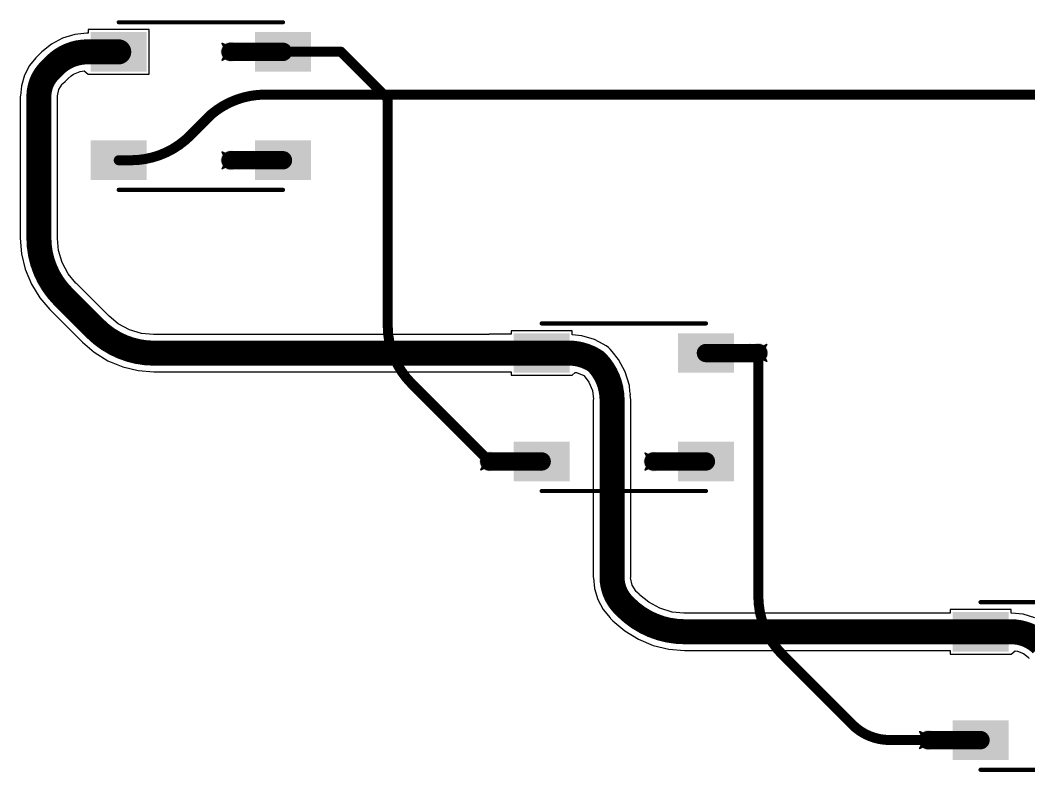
# Model space of a CAD drawing. Header units: inches. Extents: x -11 to 1110, y -7 to 455.
# Drawn here: x 484.34 to 515.05, y 203.11 to 225.99 of the extents above; entities that cross this region are included whole.
import ezdxf

# ---------------------------------------------------------------- set-up
doc = ezdxf.new("R2010")
doc.units = ezdxf.units.IN
for name, color, linetype in [('Bottom Layer', 5, 'Continuous'), ('Drill Drawing', 1, 'Continuous'), ('Top Layer', 1, 'Continuous'), ('Top Overlay', 2, 'Continuous'), ('Top Paste', 8, 'Continuous'), ('Top Solder', 216, 'Continuous'), ('Via Holes', 16, 'Continuous')]:
    doc.layers.add(name, color=color, linetype=linetype)

# ---------------------------------------------------------------- blocks, each defined once
blk = doc.blocks.new('WS2812B_B_W_139')
at = {"layer": 'Top Layer'}
for points in [[(-3.25, 2.15), (-1.75, 2.15), (-1.75, 1.15), (-3.25, 1.15)], [(3.25, 1.15), (1.75, 1.15), (1.75, 2.15), (3.25, 2.15)], [(-3.25, -1.15), (-1.75, -1.15), (-1.75, -2.15), (-3.25, -2.15)], [(1.75, -1.15), (3.25, -1.15), (3.25, -2.15), (1.75, -2.15)]]:
    blk.add_hatch(color=1, dxfattribs=at).paths.add_polyline_path(points)
at = {"layer": 'Top Paste'}
for points in [[(-3.25, 2.15), (-1.75, 2.15), (-1.75, 1.15), (-3.25, 1.15)], [(3.25, 1.15), (1.75, 1.15), (1.75, 2.15), (3.25, 2.15)], [(-3.25, -1.15), (-1.75, -1.15), (-1.75, -2.15), (-3.25, -2.15)], [(1.75, -1.15), (3.25, -1.15), (3.25, -2.15), (1.75, -2.15)]]:
    blk.add_hatch(color=8, dxfattribs=at).paths.add_polyline_path(points)
at = {"layer": 'Top Solder'}
for points in [[(-3.352, 2.252), (-1.648, 2.252), (-1.648, 1.048), (-3.352, 1.048)], [(3.352, 1.048), (1.648, 1.048), (1.648, 2.252), (3.352, 2.252)], [(-3.352, -1.048), (-1.648, -1.048), (-1.648, -2.252), (-3.352, -2.252)], [(1.648, -1.048), (3.352, -1.048), (3.352, -2.252), (1.648, -2.252)]]:
    blk.add_hatch(color=216, dxfattribs=at).paths.add_polyline_path(points)
at = {"layer": 'Top Overlay'}
for points in [[(-2.5, 2.551, 0.127, 0.127, 0), (2.5, 2.551, 0.127, 0.127, 0)], [(-3.556, 1.803, 0.254, 0.254, 0), (-3.429, 1.676, 0.254, 0.254, 0)], [(-3.556, 1.549, 0.254, 0.254, 0), (-3.556, 1.803, 0.254, 0.254, 0)], [(-3.556, 1.549, 0.254, 0.254, 0), (-3.429, 1.676, 0.254, 0.254, 0)], [(-2.5, -2.551, 0.127, 0.127, 0), (2.5, -2.551, 0.127, 0.127, 0)]]:
    blk.add_lwpolyline(points, format="xyseb", dxfattribs=at)
for points in [[(-2.532, 2.551, 0.0635, 0.0635, 1), (-2.468, 2.551, 0.0635, 0.0635, 1)], [(2.468, 2.551, 0.0635, 0.0635, 1), (2.532, 2.551, 0.0635, 0.0635, 1)], [(-3.619, 1.803, 0.127, 0.127, 1), (-3.493, 1.803, 0.127, 0.127, 1)], [(-3.619, 1.803, 0.127, 0.127, 1), (-3.493, 1.803, 0.127, 0.127, 1)], [(-3.619, 1.549, 0.127, 0.127, 1), (-3.493, 1.549, 0.127, 0.127, 1)], [(-3.619, 1.549, 0.127, 0.127, 1), (-3.493, 1.549, 0.127, 0.127, 1)], [(-3.493, 1.676, 0.127, 0.127, 1), (-3.365, 1.676, 0.127, 0.127, 1)], [(-3.493, 1.676, 0.127, 0.127, 1), (-3.365, 1.676, 0.127, 0.127, 1)], [(-2.532, -2.551, 0.0635, 0.0635, 1), (-2.468, -2.551, 0.0635, 0.0635, 1)], [(2.468, -2.551, 0.0635, 0.0635, 1), (2.532, -2.551, 0.0635, 0.0635, 1)]]:
    blk.add_lwpolyline(points, format="xyseb", close=True, dxfattribs=at)
blk = doc.blocks.new('WS2812B_B_W_148')
at = {"layer": 'Top Layer'}
for points in [[(-3.25, 2.15), (-1.75, 2.15), (-1.75, 1.15), (-3.25, 1.15)], [(3.25, 1.15), (1.75, 1.15), (1.75, 2.15), (3.25, 2.15)], [(-3.25, -1.15), (-1.75, -1.15), (-1.75, -2.15), (-3.25, -2.15)], [(1.75, -1.15), (3.25, -1.15), (3.25, -2.15), (1.75, -2.15)]]:
    blk.add_hatch(color=1, dxfattribs=at).paths.add_polyline_path(points)
at = {"layer": 'Top Paste'}
for points in [[(-3.25, 2.15), (-1.75, 2.15), (-1.75, 1.15), (-3.25, 1.15)], [(3.25, 1.15), (1.75, 1.15), (1.75, 2.15), (3.25, 2.15)], [(-3.25, -1.15), (-1.75, -1.15), (-1.75, -2.15), (-3.25, -2.15)], [(1.75, -1.15), (3.25, -1.15), (3.25, -2.15), (1.75, -2.15)]]:
    blk.add_hatch(color=8, dxfattribs=at).paths.add_polyline_path(points)
at = {"layer": 'Top Solder'}
for points in [[(-3.352, 2.252), (-1.648, 2.252), (-1.648, 1.048), (-3.352, 1.048)], [(3.352, 1.048), (1.648, 1.048), (1.648, 2.252), (3.352, 2.252)], [(-3.352, -1.048), (-1.648, -1.048), (-1.648, -2.252), (-3.352, -2.252)], [(1.648, -1.048), (3.352, -1.048), (3.352, -2.252), (1.648, -2.252)]]:
    blk.add_hatch(color=216, dxfattribs=at).paths.add_polyline_path(points)
at = {"layer": 'Top Overlay'}
for points in [[(-2.5, 2.551, 0.127, 0.127, 0), (2.5, 2.551, 0.127, 0.127, 0)], [(-3.556, 1.803, 0.254, 0.254, 0), (-3.429, 1.676, 0.254, 0.254, 0)], [(-3.556, 1.549, 0.254, 0.254, 0), (-3.556, 1.803, 0.254, 0.254, 0)], [(-3.556, 1.549, 0.254, 0.254, 0), (-3.429, 1.676, 0.254, 0.254, 0)], [(-2.5, -2.551, 0.127, 0.127, 0), (2.5, -2.551, 0.127, 0.127, 0)]]:
    blk.add_lwpolyline(points, format="xyseb", dxfattribs=at)
for points in [[(-2.532, 2.551, 0.0635, 0.0635, 1), (-2.468, 2.551, 0.0635, 0.0635, 1)], [(2.468, 2.551, 0.0635, 0.0635, 1), (2.532, 2.551, 0.0635, 0.0635, 1)], [(-3.619, 1.803, 0.127, 0.127, 1), (-3.493, 1.803, 0.127, 0.127, 1)], [(-3.619, 1.803, 0.127, 0.127, 1), (-3.493, 1.803, 0.127, 0.127, 1)], [(-3.619, 1.549, 0.127, 0.127, 1), (-3.493, 1.549, 0.127, 0.127, 1)], [(-3.619, 1.549, 0.127, 0.127, 1), (-3.493, 1.549, 0.127, 0.127, 1)], [(-3.493, 1.676, 0.127, 0.127, 1), (-3.365, 1.676, 0.127, 0.127, 1)], [(-3.493, 1.676, 0.127, 0.127, 1), (-3.365, 1.676, 0.127, 0.127, 1)], [(-2.532, -2.551, 0.0635, 0.0635, 1), (-2.468, -2.551, 0.0635, 0.0635, 1)], [(2.468, -2.551, 0.0635, 0.0635, 1), (2.532, -2.551, 0.0635, 0.0635, 1)]]:
    blk.add_lwpolyline(points, format="xyseb", close=True, dxfattribs=at)
blk = doc.blocks.new('WS2812B_B_W_157')
at = {"layer": 'Top Layer'}
for points in [[(-3.25, 2.15), (-1.75, 2.15), (-1.75, 1.15), (-3.25, 1.15)], [(3.25, 1.15), (1.75, 1.15), (1.75, 2.15), (3.25, 2.15)], [(-3.25, -1.15), (-1.75, -1.15), (-1.75, -2.15), (-3.25, -2.15)], [(1.75, -1.15), (3.25, -1.15), (3.25, -2.15), (1.75, -2.15)]]:
    blk.add_hatch(color=1, dxfattribs=at).paths.add_polyline_path(points)
at = {"layer": 'Top Paste'}
for points in [[(-3.25, 2.15), (-1.75, 2.15), (-1.75, 1.15), (-3.25, 1.15)], [(3.25, 1.15), (1.75, 1.15), (1.75, 2.15), (3.25, 2.15)], [(-3.25, -1.15), (-1.75, -1.15), (-1.75, -2.15), (-3.25, -2.15)], [(1.75, -1.15), (3.25, -1.15), (3.25, -2.15), (1.75, -2.15)]]:
    blk.add_hatch(color=8, dxfattribs=at).paths.add_polyline_path(points)
at = {"layer": 'Top Solder'}
for points in [[(-3.352, 2.252), (-1.648, 2.252), (-1.648, 1.048), (-3.352, 1.048)], [(3.352, 1.048), (1.648, 1.048), (1.648, 2.252), (3.352, 2.252)], [(-3.352, -1.048), (-1.648, -1.048), (-1.648, -2.252), (-3.352, -2.252)], [(1.648, -1.048), (3.352, -1.048), (3.352, -2.252), (1.648, -2.252)]]:
    blk.add_hatch(color=216, dxfattribs=at).paths.add_polyline_path(points)
at = {"layer": 'Top Overlay'}
for points in [[(-2.5, 2.551, 0.127, 0.127, 0), (2.5, 2.551, 0.127, 0.127, 0)], [(-3.556, 1.803, 0.254, 0.254, 0), (-3.429, 1.676, 0.254, 0.254, 0)], [(-3.556, 1.549, 0.254, 0.254, 0), (-3.556, 1.803, 0.254, 0.254, 0)], [(-3.556, 1.549, 0.254, 0.254, 0), (-3.429, 1.676, 0.254, 0.254, 0)], [(-2.5, -2.551, 0.127, 0.127, 0), (2.5, -2.551, 0.127, 0.127, 0)]]:
    blk.add_lwpolyline(points, format="xyseb", dxfattribs=at)
for points in [[(-2.532, 2.551, 0.0635, 0.0635, 1), (-2.468, 2.551, 0.0635, 0.0635, 1)], [(2.468, 2.551, 0.0635, 0.0635, 1), (2.532, 2.551, 0.0635, 0.0635, 1)], [(-3.619, 1.803, 0.127, 0.127, 1), (-3.493, 1.803, 0.127, 0.127, 1)], [(-3.619, 1.803, 0.127, 0.127, 1), (-3.493, 1.803, 0.127, 0.127, 1)], [(-3.619, 1.549, 0.127, 0.127, 1), (-3.493, 1.549, 0.127, 0.127, 1)], [(-3.619, 1.549, 0.127, 0.127, 1), (-3.493, 1.549, 0.127, 0.127, 1)], [(-3.493, 1.676, 0.127, 0.127, 1), (-3.365, 1.676, 0.127, 0.127, 1)], [(-3.493, 1.676, 0.127, 0.127, 1), (-3.365, 1.676, 0.127, 0.127, 1)], [(-2.532, -2.551, 0.0635, 0.0635, 1), (-2.468, -2.551, 0.0635, 0.0635, 1)], [(2.468, -2.551, 0.0635, 0.0635, 1), (2.532, -2.551, 0.0635, 0.0635, 1)]]:
    blk.add_lwpolyline(points, format="xyseb", close=True, dxfattribs=at)

msp = doc.modelspace()

# ---------------------------------------------------------------- hatches: boundary and pattern name
at = {"layer": 'Bottom Layer'}
h = msp.add_hatch(color=5, dxfattribs=at)
edge = h.paths.add_edge_path()
edge.add_arc((490.746, 225.028), 0.3, 0, 360)
h = msp.add_hatch(color=5, dxfattribs=at)
edge = h.paths.add_edge_path()
edge.add_arc((490.746, 221.721), 0.3, 0, 360)
h = msp.add_hatch(color=5, dxfattribs=at)
edge = h.paths.add_edge_path()
edge.add_arc((506.815, 215.858), 0.3, 0, 360)
h = msp.add_hatch(color=5, dxfattribs=at)
edge = h.paths.add_edge_path()
edge.add_arc((498.624, 212.558), 0.3, 0, 360)
h = msp.add_hatch(color=5, dxfattribs=at)
edge = h.paths.add_edge_path()
edge.add_arc((503.624, 212.551), 0.3, 0, 360)
h = msp.add_hatch(color=5, dxfattribs=at)
edge = h.paths.add_edge_path()
edge.add_arc((511.985, 204.075), 0.3, 0, 360)
at = {"layer": 'Top Layer'}
h = msp.add_hatch(color=1, dxfattribs=at)
edge = h.paths.add_edge_path()
edge.add_arc((490.746, 225.028), 0.3, 0, 360)
h = msp.add_hatch(color=1, dxfattribs=at)
edge = h.paths.add_edge_path()
edge.add_arc((490.746, 221.721), 0.3, 0, 360)
h = msp.add_hatch(color=1, dxfattribs=at)
edge = h.paths.add_edge_path()
edge.add_arc((506.815, 215.858), 0.3, 0, 360)
h = msp.add_hatch(color=1, dxfattribs=at)
edge = h.paths.add_edge_path()
edge.add_arc((498.624, 212.558), 0.3, 0, 360)
h = msp.add_hatch(color=1, dxfattribs=at)
edge = h.paths.add_edge_path()
edge.add_arc((503.624, 212.551), 0.3, 0, 360)
h = msp.add_hatch(color=1, dxfattribs=at)
edge = h.paths.add_edge_path()
edge.add_arc((511.985, 204.075), 0.3, 0, 360)
at = {"layer": 'Via Holes'}
h = msp.add_hatch(color=7, dxfattribs=at)
edge = h.paths.add_edge_path()
edge.add_arc((490.746, 225.028), 0.15, 0, 360)
h = msp.add_hatch(color=7, dxfattribs=at)
edge = h.paths.add_edge_path()
edge.add_arc((490.746, 221.721), 0.15, 0, 360)
h = msp.add_hatch(color=7, dxfattribs=at)
edge = h.paths.add_edge_path()
edge.add_arc((506.815, 215.858), 0.15, 0, 360)
h = msp.add_hatch(color=7, dxfattribs=at)
edge = h.paths.add_edge_path()
edge.add_arc((498.624, 212.558), 0.15, 0, 360)
h = msp.add_hatch(color=7, dxfattribs=at)
edge = h.paths.add_edge_path()
edge.add_arc((503.624, 212.551), 0.15, 0, 360)
h = msp.add_hatch(color=7, dxfattribs=at)
edge = h.paths.add_edge_path()
edge.add_arc((511.985, 204.075), 0.15, 0, 360)

# ---------------------------------------------------------------- linework, layer by layer
at = {"layer": 'Bottom Layer'}
for points in [[(490.746, 225.028, 0.305, 0.305, 0), (494.107, 225.028, 0.305, 0.305, 0)], [(494.107, 225.028, 0.305, 0.305, 0), (495.532, 223.603, 0.305, 0.305, 0)], [(495.532, 216.687, 0.305, 0.305, 0), (495.532, 223.603, 0.305, 0.305, 0)], [(496.265, 214.918, 0.305, 0.305, -0.198912), (495.532, 216.687, 0.305, 0.305, 0)], [(506.815, 208.459, 0.305, 0.305, 0), (506.815, 215.858, 0.305, 0.305, 0)], [(496.265, 214.918, 0.305, 0.305, 0), (498.624, 212.558, 0.305, 0.305, 0)], [(507.559, 206.663, 0.305, 0.305, -0.198912), (506.815, 208.459, 0.305, 0.305, 0)], [(507.559, 206.663, 0.305, 0.305, 0), (509.676, 204.546, 0.305, 0.305, 0)], [(510.815, 204.075, 0.305, 0.305, -0.198912), (509.676, 204.546, 0.305, 0.305, 0)], [(510.815, 204.075, 0.305, 0.305, 0), (511.985, 204.075, 0.305, 0.305, 0)]]:
    msp.add_lwpolyline(points, format="xyseb", dxfattribs=at)
for points in [[(490.67, 225.028, 0.152, 0.152, 1), (490.823, 225.028, 0.152, 0.152, 1)], [(494.031, 225.028, 0.152, 0.152, 1), (494.183, 225.028, 0.152, 0.152, 1)], [(494.031, 225.028, 0.152, 0.152, 1), (494.183, 225.028, 0.152, 0.152, 1)], [(495.455, 223.603, 0.152, 0.152, 1), (495.608, 223.603, 0.152, 0.152, 1)], [(495.455, 223.603, 0.152, 0.152, 1), (495.608, 223.603, 0.152, 0.152, 1)], [(495.455, 216.687, 0.152, 0.152, 1), (495.608, 216.687, 0.152, 0.152, 1)], [(495.455, 216.687, 0.152, 0.152, 1), (495.608, 216.687, 0.152, 0.152, 1)], [(506.739, 215.858, 0.152, 0.152, 1), (506.892, 215.858, 0.152, 0.152, 1)], [(496.188, 214.918, 0.152, 0.152, 1), (496.341, 214.918, 0.152, 0.152, 1)], [(496.188, 214.918, 0.152, 0.152, 1), (496.341, 214.918, 0.152, 0.152, 1)], [(498.548, 212.558, 0.152, 0.152, 1), (498.7, 212.558, 0.152, 0.152, 1)], [(506.739, 208.459, 0.152, 0.152, 1), (506.892, 208.459, 0.152, 0.152, 1)], [(506.739, 208.459, 0.152, 0.152, 1), (506.892, 208.459, 0.152, 0.152, 1)], [(507.483, 206.663, 0.152, 0.152, 1), (507.636, 206.663, 0.152, 0.152, 1)], [(507.483, 206.663, 0.152, 0.152, 1), (507.636, 206.663, 0.152, 0.152, 1)], [(509.6, 204.546, 0.152, 0.152, 1), (509.753, 204.546, 0.152, 0.152, 1)], [(509.6, 204.546, 0.152, 0.152, 1), (509.753, 204.546, 0.152, 0.152, 1)], [(510.739, 204.075, 0.152, 0.152, 1), (510.891, 204.075, 0.152, 0.152, 1)], [(510.739, 204.075, 0.152, 0.152, 1), (510.891, 204.075, 0.152, 0.152, 1)], [(511.908, 204.075, 0.152, 0.152, 1), (512.061, 204.075, 0.152, 0.152, 1)]]:
    msp.add_lwpolyline(points, format="xyseb", close=True, dxfattribs=at)
at = {"layer": 'Drill Drawing'}
for points in [[(490.492, 225.282, 0.0508, 0.0508, 0), (490.746, 225.155, 0.0508, 0.0508, 0)], [(490.492, 225.282, 0.0508, 0.0508, 0), (490.619, 225.028, 0.0508, 0.0508, 0)], [(490.746, 225.155, 0.0508, 0.0508, 0), (491, 225.282, 0.0508, 0.0508, 0)], [(490.873, 225.028, 0.0508, 0.0508, 0), (491, 225.282, 0.0508, 0.0508, 0)], [(490.492, 224.774, 0.0508, 0.0508, 0), (490.619, 225.028, 0.0508, 0.0508, 0)], [(490.492, 224.774, 0.0508, 0.0508, 0), (490.746, 224.901, 0.0508, 0.0508, 0)], [(490.746, 224.901, 0.0508, 0.0508, 0), (491, 224.774, 0.0508, 0.0508, 0)], [(490.873, 225.028, 0.0508, 0.0508, 0), (491, 224.774, 0.0508, 0.0508, 0)], [(490.492, 221.975, 0.0508, 0.0508, 0), (490.746, 221.848, 0.0508, 0.0508, 0)], [(490.492, 221.975, 0.0508, 0.0508, 0), (490.619, 221.721, 0.0508, 0.0508, 0)], [(490.492, 221.467, 0.0508, 0.0508, 0), (490.619, 221.721, 0.0508, 0.0508, 0)], [(490.746, 221.848, 0.0508, 0.0508, 0), (491, 221.975, 0.0508, 0.0508, 0)], [(490.873, 221.721, 0.0508, 0.0508, 0), (491, 221.975, 0.0508, 0.0508, 0)], [(490.873, 221.721, 0.0508, 0.0508, 0), (491, 221.467, 0.0508, 0.0508, 0)], [(490.492, 221.467, 0.0508, 0.0508, 0), (490.746, 221.594, 0.0508, 0.0508, 0)], [(490.746, 221.594, 0.0508, 0.0508, 0), (491, 221.467, 0.0508, 0.0508, 0)], [(506.561, 216.112, 0.0508, 0.0508, 0), (506.815, 215.985, 0.0508, 0.0508, 0)], [(506.561, 216.112, 0.0508, 0.0508, 0), (506.688, 215.858, 0.0508, 0.0508, 0)], [(506.561, 215.604, 0.0508, 0.0508, 0), (506.688, 215.858, 0.0508, 0.0508, 0)], [(506.815, 215.985, 0.0508, 0.0508, 0), (507.069, 216.112, 0.0508, 0.0508, 0)], [(506.942, 215.858, 0.0508, 0.0508, 0), (507.069, 216.112, 0.0508, 0.0508, 0)], [(506.942, 215.858, 0.0508, 0.0508, 0), (507.069, 215.604, 0.0508, 0.0508, 0)], [(506.561, 215.604, 0.0508, 0.0508, 0), (506.815, 215.731, 0.0508, 0.0508, 0)], [(506.815, 215.731, 0.0508, 0.0508, 0), (507.069, 215.604, 0.0508, 0.0508, 0)], [(498.37, 212.812, 0.0508, 0.0508, 0), (498.624, 212.685, 0.0508, 0.0508, 0)], [(498.37, 212.812, 0.0508, 0.0508, 0), (498.497, 212.558, 0.0508, 0.0508, 0)], [(498.624, 212.685, 0.0508, 0.0508, 0), (498.878, 212.812, 0.0508, 0.0508, 0)], [(498.751, 212.558, 0.0508, 0.0508, 0), (498.878, 212.812, 0.0508, 0.0508, 0)], [(503.37, 212.805, 0.0508, 0.0508, 0), (503.624, 212.678, 0.0508, 0.0508, 0)], [(503.37, 212.805, 0.0508, 0.0508, 0), (503.497, 212.551, 0.0508, 0.0508, 0)], [(503.624, 212.678, 0.0508, 0.0508, 0), (503.878, 212.805, 0.0508, 0.0508, 0)], [(503.751, 212.551, 0.0508, 0.0508, 0), (503.878, 212.805, 0.0508, 0.0508, 0)], [(498.37, 212.304, 0.0508, 0.0508, 0), (498.497, 212.558, 0.0508, 0.0508, 0)], [(498.751, 212.558, 0.0508, 0.0508, 0), (498.878, 212.304, 0.0508, 0.0508, 0)], [(503.37, 212.297, 0.0508, 0.0508, 0), (503.497, 212.551, 0.0508, 0.0508, 0)], [(503.751, 212.551, 0.0508, 0.0508, 0), (503.878, 212.297, 0.0508, 0.0508, 0)], [(498.37, 212.304, 0.0508, 0.0508, 0), (498.624, 212.431, 0.0508, 0.0508, 0)], [(498.624, 212.431, 0.0508, 0.0508, 0), (498.878, 212.304, 0.0508, 0.0508, 0)], [(503.37, 212.297, 0.0508, 0.0508, 0), (503.624, 212.424, 0.0508, 0.0508, 0)], [(503.624, 212.424, 0.0508, 0.0508, 0), (503.878, 212.297, 0.0508, 0.0508, 0)], [(511.731, 204.329, 0.0508, 0.0508, 0), (511.985, 204.202, 0.0508, 0.0508, 0)], [(511.731, 204.329, 0.0508, 0.0508, 0), (511.858, 204.075, 0.0508, 0.0508, 0)], [(511.985, 204.202, 0.0508, 0.0508, 0), (512.239, 204.329, 0.0508, 0.0508, 0)], [(512.112, 204.075, 0.0508, 0.0508, 0), (512.239, 204.329, 0.0508, 0.0508, 0)], [(511.731, 203.821, 0.0508, 0.0508, 0), (511.858, 204.075, 0.0508, 0.0508, 0)], [(511.731, 203.821, 0.0508, 0.0508, 0), (511.985, 203.948, 0.0508, 0.0508, 0)], [(511.985, 203.948, 0.0508, 0.0508, 0), (512.239, 203.821, 0.0508, 0.0508, 0)], [(512.112, 204.075, 0.0508, 0.0508, 0), (512.239, 203.821, 0.0508, 0.0508, 0)]]:
    msp.add_lwpolyline(points, format="xyseb", dxfattribs=at)
for points in [[(490.48, 225.282, 0.0254, 0.0254, 1), (490.505, 225.282, 0.0254, 0.0254, 1)], [(490.48, 225.282, 0.0254, 0.0254, 1), (490.505, 225.282, 0.0254, 0.0254, 1)], [(490.734, 225.155, 0.0254, 0.0254, 1), (490.759, 225.155, 0.0254, 0.0254, 1)], [(490.734, 225.155, 0.0254, 0.0254, 1), (490.759, 225.155, 0.0254, 0.0254, 1)], [(490.988, 225.282, 0.0254, 0.0254, 1), (491.013, 225.282, 0.0254, 0.0254, 1)], [(490.988, 225.282, 0.0254, 0.0254, 1), (491.013, 225.282, 0.0254, 0.0254, 1)], [(490.48, 224.774, 0.0254, 0.0254, 1), (490.505, 224.774, 0.0254, 0.0254, 1)], [(490.48, 224.774, 0.0254, 0.0254, 1), (490.505, 224.774, 0.0254, 0.0254, 1)], [(490.607, 225.028, 0.0254, 0.0254, 1), (490.632, 225.028, 0.0254, 0.0254, 1)], [(490.607, 225.028, 0.0254, 0.0254, 1), (490.632, 225.028, 0.0254, 0.0254, 1)], [(490.734, 224.901, 0.0254, 0.0254, 1), (490.759, 224.901, 0.0254, 0.0254, 1)], [(490.734, 224.901, 0.0254, 0.0254, 1), (490.759, 224.901, 0.0254, 0.0254, 1)], [(490.861, 225.028, 0.0254, 0.0254, 1), (490.886, 225.028, 0.0254, 0.0254, 1)], [(490.861, 225.028, 0.0254, 0.0254, 1), (490.886, 225.028, 0.0254, 0.0254, 1)], [(490.988, 224.774, 0.0254, 0.0254, 1), (491.013, 224.774, 0.0254, 0.0254, 1)], [(490.988, 224.774, 0.0254, 0.0254, 1), (491.013, 224.774, 0.0254, 0.0254, 1)], [(490.48, 221.975, 0.0254, 0.0254, 1), (490.505, 221.975, 0.0254, 0.0254, 1)], [(490.48, 221.975, 0.0254, 0.0254, 1), (490.505, 221.975, 0.0254, 0.0254, 1)], [(490.607, 221.721, 0.0254, 0.0254, 1), (490.632, 221.721, 0.0254, 0.0254, 1)], [(490.607, 221.721, 0.0254, 0.0254, 1), (490.632, 221.721, 0.0254, 0.0254, 1)], [(490.734, 221.848, 0.0254, 0.0254, 1), (490.759, 221.848, 0.0254, 0.0254, 1)], [(490.734, 221.848, 0.0254, 0.0254, 1), (490.759, 221.848, 0.0254, 0.0254, 1)], [(490.861, 221.721, 0.0254, 0.0254, 1), (490.886, 221.721, 0.0254, 0.0254, 1)], [(490.861, 221.721, 0.0254, 0.0254, 1), (490.886, 221.721, 0.0254, 0.0254, 1)], [(490.988, 221.975, 0.0254, 0.0254, 1), (491.013, 221.975, 0.0254, 0.0254, 1)], [(490.988, 221.975, 0.0254, 0.0254, 1), (491.013, 221.975, 0.0254, 0.0254, 1)], [(490.48, 221.467, 0.0254, 0.0254, 1), (490.505, 221.467, 0.0254, 0.0254, 1)], [(490.48, 221.467, 0.0254, 0.0254, 1), (490.505, 221.467, 0.0254, 0.0254, 1)], [(490.734, 221.594, 0.0254, 0.0254, 1), (490.759, 221.594, 0.0254, 0.0254, 1)], [(490.734, 221.594, 0.0254, 0.0254, 1), (490.759, 221.594, 0.0254, 0.0254, 1)], [(490.988, 221.467, 0.0254, 0.0254, 1), (491.013, 221.467, 0.0254, 0.0254, 1)], [(490.988, 221.467, 0.0254, 0.0254, 1), (491.013, 221.467, 0.0254, 0.0254, 1)], [(506.549, 216.112, 0.0254, 0.0254, 1), (506.574, 216.112, 0.0254, 0.0254, 1)], [(506.549, 216.112, 0.0254, 0.0254, 1), (506.574, 216.112, 0.0254, 0.0254, 1)], [(506.676, 215.858, 0.0254, 0.0254, 1), (506.701, 215.858, 0.0254, 0.0254, 1)], [(506.676, 215.858, 0.0254, 0.0254, 1), (506.701, 215.858, 0.0254, 0.0254, 1)], [(506.803, 215.985, 0.0254, 0.0254, 1), (506.828, 215.985, 0.0254, 0.0254, 1)], [(506.803, 215.985, 0.0254, 0.0254, 1), (506.828, 215.985, 0.0254, 0.0254, 1)], [(506.93, 215.858, 0.0254, 0.0254, 1), (506.955, 215.858, 0.0254, 0.0254, 1)], [(506.93, 215.858, 0.0254, 0.0254, 1), (506.955, 215.858, 0.0254, 0.0254, 1)], [(507.057, 216.112, 0.0254, 0.0254, 1), (507.082, 216.112, 0.0254, 0.0254, 1)], [(507.057, 216.112, 0.0254, 0.0254, 1), (507.082, 216.112, 0.0254, 0.0254, 1)], [(506.549, 215.604, 0.0254, 0.0254, 1), (506.574, 215.604, 0.0254, 0.0254, 1)], [(506.549, 215.604, 0.0254, 0.0254, 1), (506.574, 215.604, 0.0254, 0.0254, 1)], [(506.803, 215.731, 0.0254, 0.0254, 1), (506.828, 215.731, 0.0254, 0.0254, 1)], [(506.803, 215.731, 0.0254, 0.0254, 1), (506.828, 215.731, 0.0254, 0.0254, 1)], [(507.057, 215.604, 0.0254, 0.0254, 1), (507.082, 215.604, 0.0254, 0.0254, 1)], [(507.057, 215.604, 0.0254, 0.0254, 1), (507.082, 215.604, 0.0254, 0.0254, 1)], [(498.357, 212.812, 0.0254, 0.0254, 1), (498.383, 212.812, 0.0254, 0.0254, 1)], [(498.357, 212.812, 0.0254, 0.0254, 1), (498.383, 212.812, 0.0254, 0.0254, 1)], [(498.865, 212.812, 0.0254, 0.0254, 1), (498.891, 212.812, 0.0254, 0.0254, 1)], [(498.865, 212.812, 0.0254, 0.0254, 1), (498.891, 212.812, 0.0254, 0.0254, 1)], [(503.357, 212.805, 0.0254, 0.0254, 1), (503.383, 212.805, 0.0254, 0.0254, 1)], [(503.357, 212.805, 0.0254, 0.0254, 1), (503.383, 212.805, 0.0254, 0.0254, 1)], [(503.865, 212.805, 0.0254, 0.0254, 1), (503.891, 212.805, 0.0254, 0.0254, 1)], [(503.865, 212.805, 0.0254, 0.0254, 1), (503.891, 212.805, 0.0254, 0.0254, 1)], [(498.484, 212.558, 0.0254, 0.0254, 1), (498.51, 212.558, 0.0254, 0.0254, 1)], [(498.484, 212.558, 0.0254, 0.0254, 1), (498.51, 212.558, 0.0254, 0.0254, 1)], [(498.611, 212.685, 0.0254, 0.0254, 1), (498.637, 212.685, 0.0254, 0.0254, 1)], [(498.611, 212.685, 0.0254, 0.0254, 1), (498.637, 212.685, 0.0254, 0.0254, 1)], [(498.738, 212.558, 0.0254, 0.0254, 1), (498.764, 212.558, 0.0254, 0.0254, 1)], [(498.738, 212.558, 0.0254, 0.0254, 1), (498.764, 212.558, 0.0254, 0.0254, 1)], [(503.484, 212.551, 0.0254, 0.0254, 1), (503.51, 212.551, 0.0254, 0.0254, 1)], [(503.484, 212.551, 0.0254, 0.0254, 1), (503.51, 212.551, 0.0254, 0.0254, 1)], [(503.611, 212.678, 0.0254, 0.0254, 1), (503.637, 212.678, 0.0254, 0.0254, 1)], [(503.611, 212.678, 0.0254, 0.0254, 1), (503.637, 212.678, 0.0254, 0.0254, 1)], [(503.738, 212.551, 0.0254, 0.0254, 1), (503.764, 212.551, 0.0254, 0.0254, 1)], [(503.738, 212.551, 0.0254, 0.0254, 1), (503.764, 212.551, 0.0254, 0.0254, 1)], [(498.357, 212.304, 0.0254, 0.0254, 1), (498.383, 212.304, 0.0254, 0.0254, 1)], [(498.357, 212.304, 0.0254, 0.0254, 1), (498.383, 212.304, 0.0254, 0.0254, 1)], [(498.611, 212.431, 0.0254, 0.0254, 1), (498.637, 212.431, 0.0254, 0.0254, 1)], [(498.611, 212.431, 0.0254, 0.0254, 1), (498.637, 212.431, 0.0254, 0.0254, 1)], [(498.865, 212.304, 0.0254, 0.0254, 1), (498.891, 212.304, 0.0254, 0.0254, 1)], [(498.865, 212.304, 0.0254, 0.0254, 1), (498.891, 212.304, 0.0254, 0.0254, 1)], [(503.357, 212.297, 0.0254, 0.0254, 1), (503.383, 212.297, 0.0254, 0.0254, 1)], [(503.357, 212.297, 0.0254, 0.0254, 1), (503.383, 212.297, 0.0254, 0.0254, 1)], [(503.611, 212.424, 0.0254, 0.0254, 1), (503.637, 212.424, 0.0254, 0.0254, 1)], [(503.611, 212.424, 0.0254, 0.0254, 1), (503.637, 212.424, 0.0254, 0.0254, 1)], [(503.865, 212.297, 0.0254, 0.0254, 1), (503.891, 212.297, 0.0254, 0.0254, 1)], [(503.865, 212.297, 0.0254, 0.0254, 1), (503.891, 212.297, 0.0254, 0.0254, 1)], [(511.718, 204.329, 0.0254, 0.0254, 1), (511.743, 204.329, 0.0254, 0.0254, 1)], [(511.718, 204.329, 0.0254, 0.0254, 1), (511.743, 204.329, 0.0254, 0.0254, 1)], [(511.972, 204.202, 0.0254, 0.0254, 1), (511.997, 204.202, 0.0254, 0.0254, 1)], [(511.972, 204.202, 0.0254, 0.0254, 1), (511.997, 204.202, 0.0254, 0.0254, 1)], [(512.226, 204.329, 0.0254, 0.0254, 1), (512.251, 204.329, 0.0254, 0.0254, 1)], [(512.226, 204.329, 0.0254, 0.0254, 1), (512.251, 204.329, 0.0254, 0.0254, 1)], [(511.845, 204.075, 0.0254, 0.0254, 1), (511.87, 204.075, 0.0254, 0.0254, 1)], [(511.845, 204.075, 0.0254, 0.0254, 1), (511.87, 204.075, 0.0254, 0.0254, 1)], [(511.972, 203.948, 0.0254, 0.0254, 1), (511.997, 203.948, 0.0254, 0.0254, 1)], [(511.972, 203.948, 0.0254, 0.0254, 1), (511.997, 203.948, 0.0254, 0.0254, 1)], [(512.099, 204.075, 0.0254, 0.0254, 1), (512.124, 204.075, 0.0254, 0.0254, 1)], [(512.099, 204.075, 0.0254, 0.0254, 1), (512.124, 204.075, 0.0254, 0.0254, 1)], [(511.718, 203.821, 0.0254, 0.0254, 1), (511.743, 203.821, 0.0254, 0.0254, 1)], [(511.718, 203.821, 0.0254, 0.0254, 1), (511.743, 203.821, 0.0254, 0.0254, 1)], [(512.226, 203.821, 0.0254, 0.0254, 1), (512.251, 203.821, 0.0254, 0.0254, 1)], [(512.226, 203.821, 0.0254, 0.0254, 1), (512.251, 203.821, 0.0254, 0.0254, 1)]]:
    msp.add_lwpolyline(points, format="xyseb", close=True, dxfattribs=at)
at = {"layer": 'Top Layer'}
for p, q in [((485.633, 225.443), (485.292, 225.26)), ((486.002, 225.555), (485.633, 225.443)), ((486.372, 225.591), (486.002, 225.555)), ((486.387, 225.594), (486.372, 225.591)), ((486.414, 225.594), (486.387, 225.594)), ((488.27, 225.702), (486.414, 225.702)), ((486.414, 225.702), (486.414, 225.594)), ((488.27, 224.346), (488.27, 225.702)), ((485.292, 225.26), (485.005, 225.025)), ((484.823, 224.839), (484.63, 224.604)), ((484.839, 224.863), (484.823, 224.839)), ((484.993, 225.017), (484.839, 224.863)), ((485.005, 225.025), (484.993, 225.017)), ((484.63, 224.604), (484.473, 224.311)), ((484.473, 224.311), (484.377, 223.993)), ((485.71, 224.123), (485.798, 224.211)), ((485.798, 224.211), (485.893, 224.29)), ((485.893, 224.29), (485.968, 224.348)), ((485.968, 224.348), (486.17, 224.431)), ((486.17, 224.431), (486.287, 224.447)), ((486.287, 224.447), (486.414, 224.348)), ((486.414, 224.348), (486.414, 224.346)), ((486.414, 224.346), (488.27, 224.346)), ((484.377, 223.993), (484.347, 223.69)), ((485.477, 223.686), (485.515, 223.88)), ((485.515, 223.88), (485.625, 224.044)), ((485.625, 224.044), (485.644, 224.057)), ((485.644, 224.057), (485.71, 224.123)), ((484.347, 223.69), (484.342, 223.663)), ((484.342, 223.663), (484.342, 219.365)), ((485.481, 223.663), (485.477, 223.686)), ((485.481, 219.365), (485.481, 223.663)), ((484.342, 219.365), (484.344, 219.354)), ((484.344, 219.354), (484.381, 218.879)), ((485.476, 219.339), (485.481, 219.365)), ((485.511, 218.979), (485.476, 219.339)), ((485.624, 218.608), (485.511, 218.979)), ((484.381, 218.879), (484.495, 218.405)), ((484.495, 218.405), (484.682, 217.954)), ((485.807, 218.266), (485.624, 218.608)), ((486.036, 217.987), (485.807, 218.266)), ((484.682, 217.954), (484.937, 217.538)), ((486.058, 217.972), (486.036, 217.987)), ((487.032, 216.998), (486.058, 217.972)), ((484.937, 217.538), (485.246, 217.176)), ((485.246, 217.176), (485.252, 217.166)), ((485.252, 217.166), (486.226, 216.192)), ((487.047, 216.976), (487.032, 216.998)), ((487.326, 216.747), (487.047, 216.976)), ((487.668, 216.564), (487.326, 216.747)), ((488.039, 216.451), (487.668, 216.564)), ((501.148, 216.533), (499.292, 216.533)), ((499.292, 216.533), (499.292, 216.425)), ((501.148, 216.413), (501.148, 216.533)), ((486.226, 216.192), (486.236, 216.186)), ((488.399, 216.416), (488.039, 216.451)), ((488.425, 216.421), (488.399, 216.416)), ((498.607, 216.421), (488.425, 216.421)), ((498.624, 216.425), (498.607, 216.421)), ((499.292, 216.425), (498.624, 216.425)), ((501.439, 216.384), (501.148, 216.413)), ((501.825, 216.267), (501.439, 216.384)), ((502.091, 216.125), (501.825, 216.267)), ((486.236, 216.186), (486.598, 215.877)), ((502.181, 216.077), (502.091, 216.125)), ((502.186, 216.073), (502.181, 216.077)), ((502.251, 216.022), (502.186, 216.073)), ((502.281, 215.998), (502.251, 216.022)), ((502.283, 215.996), (502.281, 215.998)), ((502.281, 215.998), (502.281, 215.998)), ((502.281, 215.998), (502.281, 215.998)), ((502.284, 215.994), (502.283, 215.996)), ((502.302, 215.973), (502.284, 215.994)), ((502.362, 215.9), (502.302, 215.973)), ((502.557, 215.662), (502.362, 215.9)), ((486.598, 215.877), (487.014, 215.622)), ((487.014, 215.622), (487.465, 215.435)), ((502.762, 215.279), (502.557, 215.662)), ((487.465, 215.435), (487.939, 215.321)), ((487.939, 215.321), (488.414, 215.284)), ((488.414, 215.284), (488.425, 215.282)), ((488.425, 215.282), (498.624, 215.282)), ((498.624, 215.282), (498.641, 215.285)), ((498.641, 215.285), (499.292, 215.285)), ((499.292, 215.285), (499.292, 215.177)), ((502.888, 214.863), (502.762, 215.279)), ((499.292, 215.177), (501.148, 215.177)), ((501.148, 215.18), (501.243, 215.264)), ((501.148, 215.177), (501.148, 215.18)), ((501.243, 215.264), (501.277, 215.26)), ((501.277, 215.26), (501.501, 215.167)), ((501.501, 215.167), (501.51, 215.16)), ((501.51, 215.16), (501.654, 214.973)), ((501.654, 214.973), (501.762, 214.711)), ((501.762, 214.711), (501.796, 214.453)), ((502.906, 214.681), (502.888, 214.863)), ((502.922, 214.599), (502.906, 214.681)), ((501.796, 214.453), (501.791, 214.43)), ((501.791, 214.43), (501.791, 209.037)), ((502.917, 214.572), (502.922, 214.599)), ((502.93, 214.433), (502.917, 214.572)), ((502.931, 214.43), (502.93, 214.433)), ((502.931, 209.037), (502.931, 214.43)), ((501.791, 209.037), (501.796, 209.013)), ((501.796, 209.013), (501.828, 208.689)), ((502.926, 209.01), (502.931, 209.037)), ((502.97, 208.786), (502.926, 209.01)), ((501.828, 208.689), (501.929, 208.355)), ((503.097, 208.597), (502.97, 208.786)), ((503.12, 208.581), (503.097, 208.597)), ((503.183, 208.518), (503.12, 208.581)), ((503.198, 208.496), (503.183, 208.518)), ((501.929, 208.355), (502.094, 208.047)), ((503.477, 208.267), (503.198, 208.496)), ((503.819, 208.084), (503.477, 208.267)), ((502.094, 208.047), (502.301, 207.796)), ((504.19, 207.971), (503.819, 208.084)), ((504.55, 207.936), (504.19, 207.971)), ((504.576, 207.941), (504.55, 207.936)), ((512.652, 207.941), (504.576, 207.941)), ((514.508, 208.049), (512.652, 208.049)), ((512.652, 208.049), (512.652, 207.941)), ((514.508, 207.941), (514.508, 208.049)), ((514.509, 207.941), (514.508, 207.941)), ((514.527, 207.937), (514.509, 207.941)), ((514.877, 207.903), (514.527, 207.937)), ((515.231, 207.795), (514.877, 207.903)), ((502.301, 207.796), (502.314, 207.776)), ((502.314, 207.776), (502.377, 207.712)), ((502.377, 207.712), (502.387, 207.706)), ((502.387, 207.706), (502.749, 207.396)), ((502.749, 207.396), (503.165, 207.142)), ((503.165, 207.142), (503.616, 206.955)), ((503.616, 206.955), (504.09, 206.841)), ((504.09, 206.841), (504.565, 206.804)), ((504.565, 206.804), (504.576, 206.801)), ((504.576, 206.801), (512.652, 206.801)), ((512.652, 206.801), (512.652, 206.693)), ((512.652, 206.693), (514.508, 206.693)), ((514.508, 206.693), (514.635, 206.79)), ((514.508, 206.693), (514.508, 206.693)), ((514.635, 206.79), (514.704, 206.78)), ((514.704, 206.78), (514.886, 206.705)), ((514.886, 206.705), (515.031, 206.594)), ((515.031, 206.594), (515.039, 206.582)), ((515.039, 206.582), (515.062, 206.566))]:
    msp.add_line(p, q, dxfattribs=at)
for points in [[(485.395, 224.614, 0.762, 0.762, -0.198912), (486.387, 225.024, 0.762, 0.762, 0)], [(486.387, 225.024, 0.762, 0.762, 0), (487.342, 225.024, 0.762, 0.762, 0)], [(490.746, 225.024, 0.559, 0.559, 0), (492.342, 225.024, 0.559, 0.559, 0)], [(484.911, 223.663, 0.762, 0.762, -0.198912), (485.242, 224.46, 0.762, 0.762, 0)], [(485.242, 224.46, 0.762, 0.762, 0), (485.395, 224.614, 0.762, 0.762, 0)], [(484.911, 219.365, 0.762, 0.762, 0), (484.911, 223.663, 0.762, 0.762, 0)], [(490.159, 223.12, 0.305, 0.305, -0.177705), (491.802, 223.723, 0.305, 0.305, 0)], [(491.802, 223.723, 0.305, 0.305, 0), (589.093, 223.723, 0.305, 0.305, 0)], [(489.507, 222.468, 0.305, 0.305, 0), (490.159, 223.12, 0.305, 0.305, 0)], [(489.354, 222.327, 0.305, 0.305, -0.177706), (487.711, 221.724, 0.305, 0.305, 0)], [(489.507, 222.468, 0.305, 0.305, -0.020483), (489.354, 222.327, 0.305, 0.305, 0)], [(487.342, 221.724, 0.305, 0.305, 0), (487.711, 221.724, 0.305, 0.305, 0)], [(490.746, 221.724, 0.559, 0.559, 0), (492.342, 221.724, 0.559, 0.559, 0)], [(485.655, 217.569, 0.762, 0.762, -0.198912), (484.911, 219.365, 0.762, 0.762, 0)], [(485.655, 217.569, 0.762, 0.762, 0), (486.629, 216.595, 0.762, 0.762, 0)], [(488.425, 215.851, 0.762, 0.762, -0.198912), (486.629, 216.595, 0.762, 0.762, 0)], [(488.425, 215.851, 0.762, 0.762, 0), (498.624, 215.851, 0.762, 0.762, 0)], [(498.624, 215.855, 0.762, 0.762, 0), (500.22, 215.855, 0.762, 0.762, 0)], [(500.22, 215.855, 0.762, 0.762, 0), (501.038, 215.855, 0.762, 0.762, 0)], [(501.038, 215.855, 0.762, 0.762, -0.151473), (501.88, 215.594, 0.762, 0.762, 0)], [(501.879, 215.595, 0.762, 0.762, -0.000353), (501.88, 215.594, 0.762, 0.762, 0)], [(501.88, 215.594, 0.762, 0.762, -0.171949), (502.352, 214.599, 0.762, 0.762, 0)], [(505.22, 215.855, 0.559, 0.559, 0), (506.815, 215.855, 0.559, 0.559, 0)], [(502.352, 214.599, 0.762, 0.762, -0.025719), (502.361, 214.43, 0.762, 0.762, 0)], [(502.361, 209.037, 0.762, 0.762, 0), (502.361, 214.43, 0.762, 0.762, 0)], [(498.624, 212.555, 0.559, 0.559, 0), (500.22, 212.555, 0.559, 0.559, 0)], [(503.624, 212.555, 0.559, 0.559, 0), (505.22, 212.555, 0.559, 0.559, 0)], [(502.717, 208.178, 0.762, 0.762, -0.198912), (502.361, 209.037, 0.762, 0.762, 0)], [(502.717, 208.178, 0.762, 0.762, 0), (502.78, 208.115, 0.762, 0.762, 0)], [(504.576, 207.371, 0.762, 0.762, -0.198912), (502.78, 208.115, 0.762, 0.762, 0)], [(504.576, 207.371, 0.762, 0.762, 0), (513.58, 207.371, 0.762, 0.762, 0)], [(513.58, 207.371, 0.762, 0.762, 0), (514.509, 207.371, 0.762, 0.762, 0)], [(514.509, 207.371, 0.762, 0.762, -0.198912), (515.442, 206.985, 0.762, 0.762, 0)], [(511.985, 204.071, 0.559, 0.559, 0), (513.58, 204.071, 0.559, 0.559, 0)]]:
    msp.add_lwpolyline(points, format="xyseb", dxfattribs=at)
for points in [[(486.196, 225.024, 0.381, 0.381, 1), (486.577, 225.024, 0.381, 0.381, 1)], [(486.196, 225.024, 0.381, 0.381, 1), (486.577, 225.024, 0.381, 0.381, 1)], [(487.151, 225.024, 0.381, 0.381, 1), (487.532, 225.024, 0.381, 0.381, 1)], [(490.607, 225.024, 0.279, 0.279, 1), (490.886, 225.024, 0.279, 0.279, 1)], [(492.202, 225.024, 0.279, 0.279, 1), (492.482, 225.024, 0.279, 0.279, 1)], [(485.051, 224.46, 0.381, 0.381, 1), (485.432, 224.46, 0.381, 0.381, 1)], [(485.051, 224.46, 0.381, 0.381, 1), (485.432, 224.46, 0.381, 0.381, 1)], [(485.205, 224.614, 0.381, 0.381, 1), (485.586, 224.614, 0.381, 0.381, 1)], [(485.205, 224.614, 0.381, 0.381, 1), (485.586, 224.614, 0.381, 0.381, 1)], [(484.721, 223.663, 0.381, 0.381, 1), (485.102, 223.663, 0.381, 0.381, 1)], [(484.721, 223.663, 0.381, 0.381, 1), (485.102, 223.663, 0.381, 0.381, 1)], [(491.726, 223.723, 0.152, 0.152, 1), (491.878, 223.723, 0.152, 0.152, 1)], [(491.726, 223.723, 0.152, 0.152, 1), (491.878, 223.723, 0.152, 0.152, 1)], [(490.083, 223.12, 0.152, 0.152, 1), (490.235, 223.12, 0.152, 0.152, 1)], [(490.083, 223.12, 0.152, 0.152, 1), (490.235, 223.12, 0.152, 0.152, 1)], [(489.278, 222.327, 0.152, 0.152, 1), (489.43, 222.327, 0.152, 0.152, 1)], [(489.278, 222.327, 0.152, 0.152, 1), (489.43, 222.327, 0.152, 0.152, 1)], [(489.431, 222.468, 0.152, 0.152, 1), (489.583, 222.468, 0.152, 0.152, 1)], [(489.431, 222.468, 0.152, 0.152, 1), (489.583, 222.468, 0.152, 0.152, 1)], [(487.266, 221.724, 0.152, 0.152, 1), (487.418, 221.724, 0.152, 0.152, 1)], [(487.635, 221.724, 0.152, 0.152, 1), (487.787, 221.724, 0.152, 0.152, 1)], [(487.635, 221.724, 0.152, 0.152, 1), (487.787, 221.724, 0.152, 0.152, 1)], [(490.607, 221.724, 0.279, 0.279, 1), (490.886, 221.724, 0.279, 0.279, 1)], [(492.202, 221.724, 0.279, 0.279, 1), (492.482, 221.724, 0.279, 0.279, 1)], [(484.721, 219.365, 0.381, 0.381, 1), (485.102, 219.365, 0.381, 0.381, 1)], [(484.721, 219.365, 0.381, 0.381, 1), (485.102, 219.365, 0.381, 0.381, 1)], [(485.465, 217.569, 0.381, 0.381, 1), (485.846, 217.569, 0.381, 0.381, 1)], [(485.465, 217.569, 0.381, 0.381, 1), (485.846, 217.569, 0.381, 0.381, 1)], [(486.439, 216.595, 0.381, 0.381, 1), (486.82, 216.595, 0.381, 0.381, 1)], [(486.439, 216.595, 0.381, 0.381, 1), (486.82, 216.595, 0.381, 0.381, 1)], [(488.235, 215.851, 0.381, 0.381, 1), (488.616, 215.851, 0.381, 0.381, 1)], [(488.235, 215.851, 0.381, 0.381, 1), (488.616, 215.851, 0.381, 0.381, 1)], [(498.434, 215.855, 0.381, 0.381, 1), (498.815, 215.855, 0.381, 0.381, 1)], [(498.434, 215.851, 0.381, 0.381, 1), (498.815, 215.851, 0.381, 0.381, 1)], [(500.029, 215.855, 0.381, 0.381, 1), (500.41, 215.855, 0.381, 0.381, 1)], [(500.029, 215.855, 0.381, 0.381, 1), (500.41, 215.855, 0.381, 0.381, 1)], [(500.847, 215.855, 0.381, 0.381, 1), (501.228, 215.855, 0.381, 0.381, 1)], [(500.847, 215.855, 0.381, 0.381, 1), (501.228, 215.855, 0.381, 0.381, 1)], [(501.688, 215.595, 0.381, 0.381, 1), (502.069, 215.595, 0.381, 0.381, 1)], [(501.69, 215.594, 0.381, 0.381, 1), (502.071, 215.594, 0.381, 0.381, 1)], [(501.69, 215.594, 0.381, 0.381, 1), (502.071, 215.594, 0.381, 0.381, 1)], [(501.69, 215.594, 0.381, 0.381, 1), (502.071, 215.594, 0.381, 0.381, 1)], [(505.08, 215.855, 0.279, 0.279, 1), (505.359, 215.855, 0.279, 0.279, 1)], [(506.676, 215.855, 0.279, 0.279, 1), (506.955, 215.855, 0.279, 0.279, 1)], [(502.162, 214.599, 0.381, 0.381, 1), (502.543, 214.599, 0.381, 0.381, 1)], [(502.162, 214.599, 0.381, 0.381, 1), (502.543, 214.599, 0.381, 0.381, 1)], [(502.171, 214.43, 0.381, 0.381, 1), (502.552, 214.43, 0.381, 0.381, 1)], [(502.171, 214.43, 0.381, 0.381, 1), (502.552, 214.43, 0.381, 0.381, 1)], [(498.484, 212.555, 0.279, 0.279, 1), (498.764, 212.555, 0.279, 0.279, 1)], [(500.08, 212.555, 0.279, 0.279, 1), (500.359, 212.555, 0.279, 0.279, 1)], [(503.484, 212.555, 0.279, 0.279, 1), (503.764, 212.555, 0.279, 0.279, 1)], [(505.08, 212.555, 0.279, 0.279, 1), (505.359, 212.555, 0.279, 0.279, 1)], [(502.171, 209.037, 0.381, 0.381, 1), (502.552, 209.037, 0.381, 0.381, 1)], [(502.171, 209.037, 0.381, 0.381, 1), (502.552, 209.037, 0.381, 0.381, 1)], [(502.526, 208.178, 0.381, 0.381, 1), (502.907, 208.178, 0.381, 0.381, 1)], [(502.526, 208.178, 0.381, 0.381, 1), (502.907, 208.178, 0.381, 0.381, 1)], [(502.59, 208.115, 0.381, 0.381, 1), (502.971, 208.115, 0.381, 0.381, 1)], [(502.59, 208.115, 0.381, 0.381, 1), (502.971, 208.115, 0.381, 0.381, 1)], [(504.386, 207.371, 0.381, 0.381, 1), (504.767, 207.371, 0.381, 0.381, 1)], [(504.386, 207.371, 0.381, 0.381, 1), (504.767, 207.371, 0.381, 0.381, 1)], [(513.39, 207.371, 0.381, 0.381, 1), (513.771, 207.371, 0.381, 0.381, 1)], [(513.39, 207.371, 0.381, 0.381, 1), (513.771, 207.371, 0.381, 0.381, 1)], [(514.318, 207.371, 0.381, 0.381, 1), (514.699, 207.371, 0.381, 0.381, 1)], [(514.318, 207.371, 0.381, 0.381, 1), (514.699, 207.371, 0.381, 0.381, 1)], [(511.845, 204.071, 0.279, 0.279, 1), (512.124, 204.071, 0.279, 0.279, 1)], [(513.44, 204.071, 0.279, 0.279, 1), (513.72, 204.071, 0.279, 0.279, 1)]]:
    msp.add_lwpolyline(points, format="xyseb", close=True, dxfattribs=at)

# ---------------------------------------------------------------- block references
for name, p in [('WS2812B_B_W_139', (489.842, 223.374)), ('WS2812B_B_W_148', (502.72, 214.205)), ('WS2812B_B_W_157', (516.08, 205.721))]:
    msp.add_blockref(name, p)

doc.saveas('drawing.dxf')
